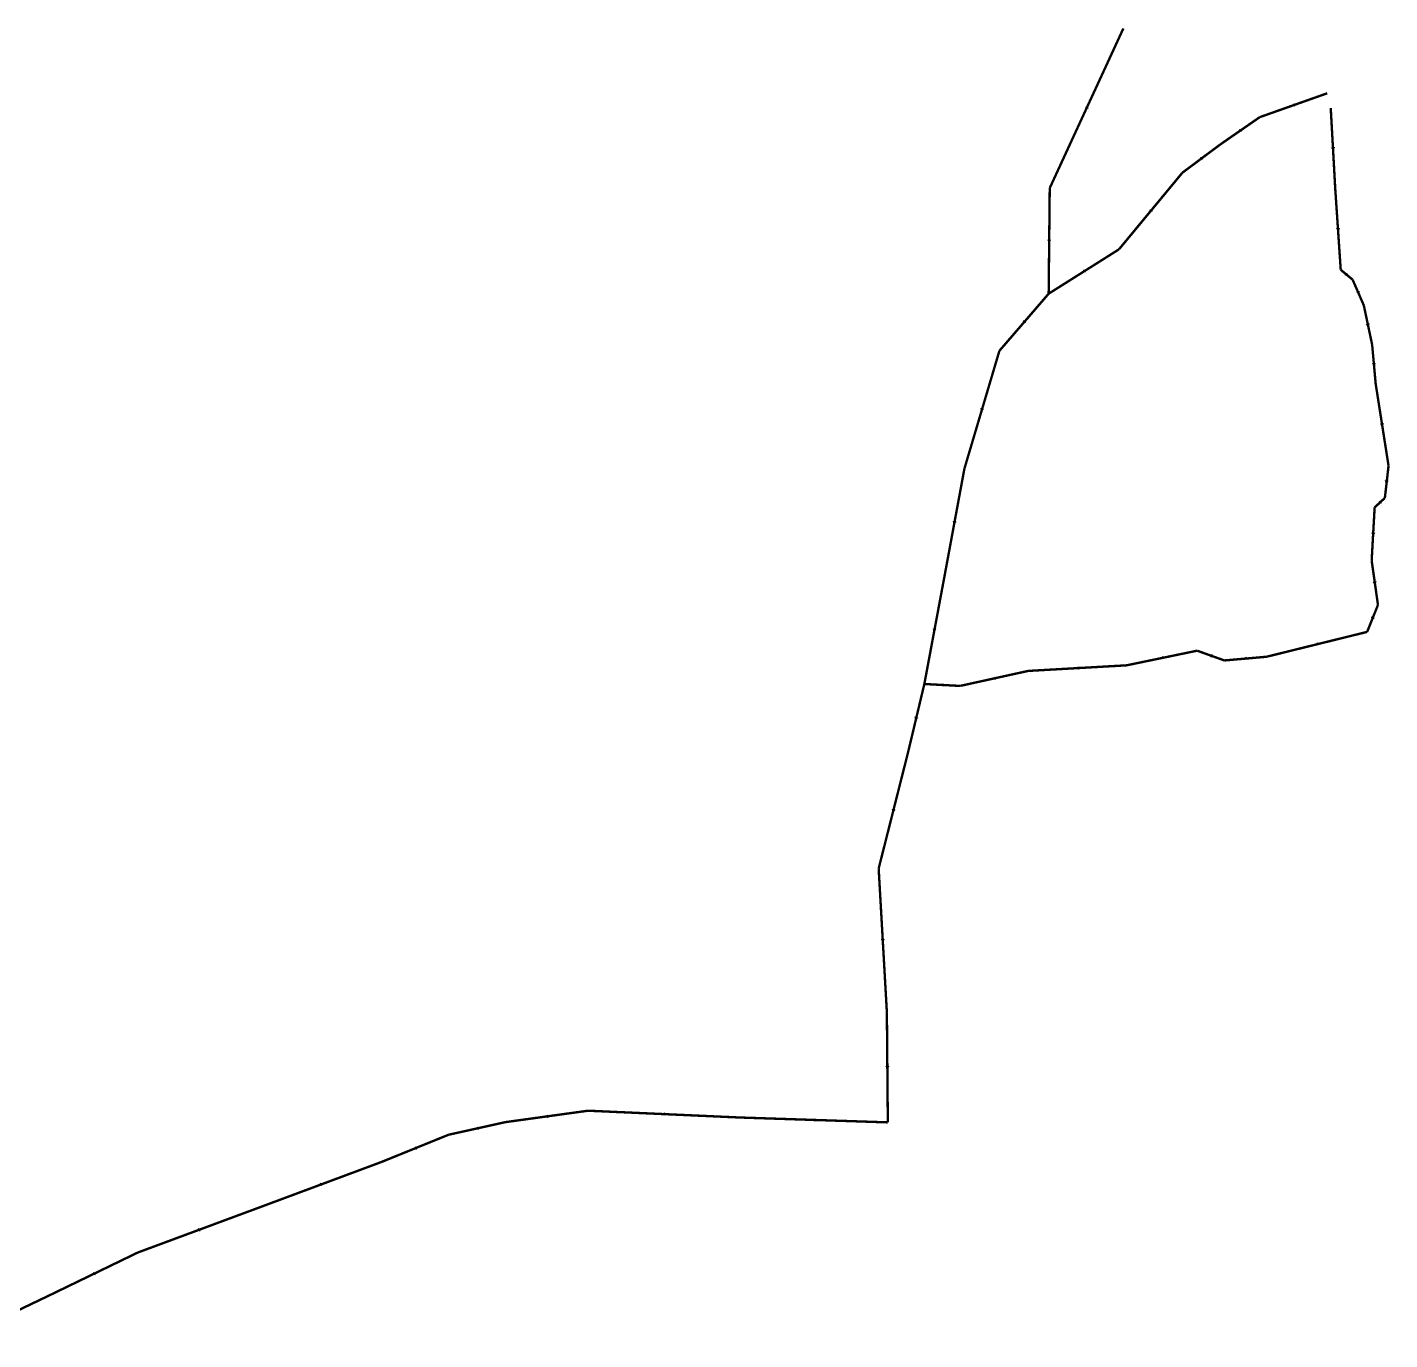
# Model space of a CAD drawing. Extents: x 375002 to 380002, y 2467749 to 2470382.
# Drawn here: x 378856 to 380002, y 2469142 to 2470245 of the extents above; entities that cross this region are included whole.
import ezdxf

# ---------------------------------------------------------------- set-up
doc = ezdxf.new("R2010")
doc.units = 0
doc.header["$MEASUREMENT"] = 0
doc.layers.add('PIPE0_225', color=7, linetype='Continuous')

# ---------------------------------------------------------------- blocks, each defined once
blk = doc.blocks.new('FLOWARROW')
at = {"color": 0}
blk.add_lwpolyline([(3, 0), (-3, -3), (-0.6, 0), (-3, 3)], close=True, dxfattribs=at)

msp = doc.modelspace()

# ---------------------------------------------------------------- linework, layer by layer
at = {"layer": 'PIPE0_225', "color": 173, "const_width": 2}
for points in [[(379777.6, 2470244.1), (379715.7, 2470109.9)], [(379949, 2470189.6), (379892.2, 2470169.5)], [(379951.9, 2470177.2), (379955.7, 2470109.1)], [(379892.2, 2470169.5), (379858.7, 2470146.3)], [(379858.7, 2470146.3), (379827.2, 2470122.8)], [(379827.2, 2470122.8), (379773.9, 2470058.4)], [(379715.7, 2470109.9), (379714.8, 2470021.1)], [(379955.7, 2470109.1), (379960.3, 2470041.2)], [(379773.9, 2470058.4), (379714.8, 2470021.1)], [(379960.3, 2470041.2), (379970.3, 2470032.9)], [(379970.3, 2470032.9), (379979.7, 2470011.3)], [(379714.8, 2470021.1), (379673.4, 2469973.1)], [(379979.7, 2470011.3), (379986.7, 2469978.3)], [(379673.4, 2469973.1), (379644, 2469874.1)], [(379986.7, 2469978.3), (379989.7, 2469945.2)], [(379989.7, 2469945.2), (380000.5, 2469876.4)], [(380000.5, 2469876.4), (379997.4, 2469849.4)], [(379644, 2469874.1), (379627.2, 2469783.4)], [(379997.4, 2469849.4), (379988.8, 2469841.4)], [(379988.8, 2469841.4), (379986.3, 2469796.8)], [(379986.3, 2469796.8), (379991.6, 2469759.5)], [(379627.2, 2469783.4), (379610.3, 2469693)], [(379991.6, 2469759.5), (379982.5, 2469736.8)], [(379982.5, 2469736.8), (379897.9, 2469715.9)], [(379839.6, 2469721), (379780.3, 2469708.7)], [(379862.5, 2469712.8), (379839.6, 2469721)], [(379897.9, 2469715.9), (379862.5, 2469712.8)], [(379780.3, 2469708.7), (379697.6, 2469704)], [(379610.3, 2469693), (379596.6, 2469635.5)], [(379640.4, 2469691.4), (379610.3, 2469693)], [(379697.6, 2469704), (379640.4, 2469691.4)], [(379596.6, 2469635.5), (379571.9, 2469537.9)], [(379571.9, 2469537.9), (379578.8, 2469417.1)], [(379578.8, 2469417.1), (379579.6, 2469324.5)], [(379327.7, 2469334.3), (379258.2, 2469324.7)], [(379454.7, 2469328.6), (379327.7, 2469334.3)], [(379579.6, 2469324.5), (379454.7, 2469328.6)], [(379258.2, 2469324.7), (379210.4, 2469314.1)], [(379210.4, 2469314.1), (379154, 2469291.2)], [(379154, 2469291.2), (379051.4, 2469253)], [(379051.4, 2469253), (378949.2, 2469215.1)], [(378949.2, 2469215.1), (378875.1, 2469179.2)], [(378875.1, 2469179.2), (378799.1, 2469142.8)]]:
    msp.add_lwpolyline(points, dxfattribs=at)

# ---------------------------------------------------------------- block references
at = {"layer": 'PIPE0_225', "color": 173, "xscale": 0.31750000000127, "yscale": 0.31750000000127}
for p, rotation in [((379746.7, 2470177), 245.218712113741), ((379920.6, 2470179.5), 199.476575498743), ((379875.5, 2470157.9), 214.633677396514), ((379953.8, 2470143.2), 273.168825904486), ((379842.9, 2470134.5), 216.769024899021), ((379800.5, 2470090.6), 230.376705427957), ((379958, 2470075.2), 273.950533834123), ((379715.2, 2470065.5), 269.413363844402), ((379744.3, 2470039.8), 212.2388565849079), ((379965.3, 2470037), 320.194428907815), ((379975, 2470022.1), 293.552263672874), ((379694.1, 2469997.1), 229.277293541253), ((379983.2, 2469994.8), 281.938150494448), ((379988.2, 2469961.8), 275.194428907768), ((379658.7, 2469923.6), 253.466493147174), ((379995.1, 2469910.8), 278.925654177694), ((379998.9, 2469862.9), 263.394691282334), ((379993.1, 2469845.4), 223.0908475672241), ((379635.6, 2469828.8), 259.488411539883), ((379987.6, 2469819.1), 266.800460290392), ((379988.9, 2469778.2), 278.011231612854), ((379987.1, 2469748.1), 248.269118497266), ((379618.7, 2469738.2), 259.390221236707), ((379851, 2469716.9), 160.2405292647899), ((379940.2, 2469726.4), 193.84658397154), ((379738.9, 2469706.3), 183.296115972564), ((379810, 2469714.9), 191.716415115506), ((379880.2, 2469714.4), 185.000644597709), ((379669, 2469697.7), 192.361813244484), ((379625.3, 2469692.2), 177.038401535035), ((379603.4, 2469664.2), 256.617418388116), ((379584.2, 2469586.7), 255.792705482342), ((379575.3, 2469477.5), 273.289477738113), ((379579.2, 2469370.8), 270.486576277184), ((379292.9, 2469329.5), 187.859266911808), ((379391.2, 2469331.5), 177.451684095192), ((379517.2, 2469326.6), 178.08835879093), ((379234.3, 2469319.4), 192.54056447243), ((379182.2, 2469302.6), 202.048083777285), ((379102.7, 2469272.1), 200.420211381628), ((379000.3, 2469234), 200.3827200568871), ((378912.1, 2469197.1), 205.849329449781)]:
    msp.add_blockref('FLOWARROW', p, dxfattribs=dict(at, rotation=rotation))

doc.saveas('drawing.dxf')
